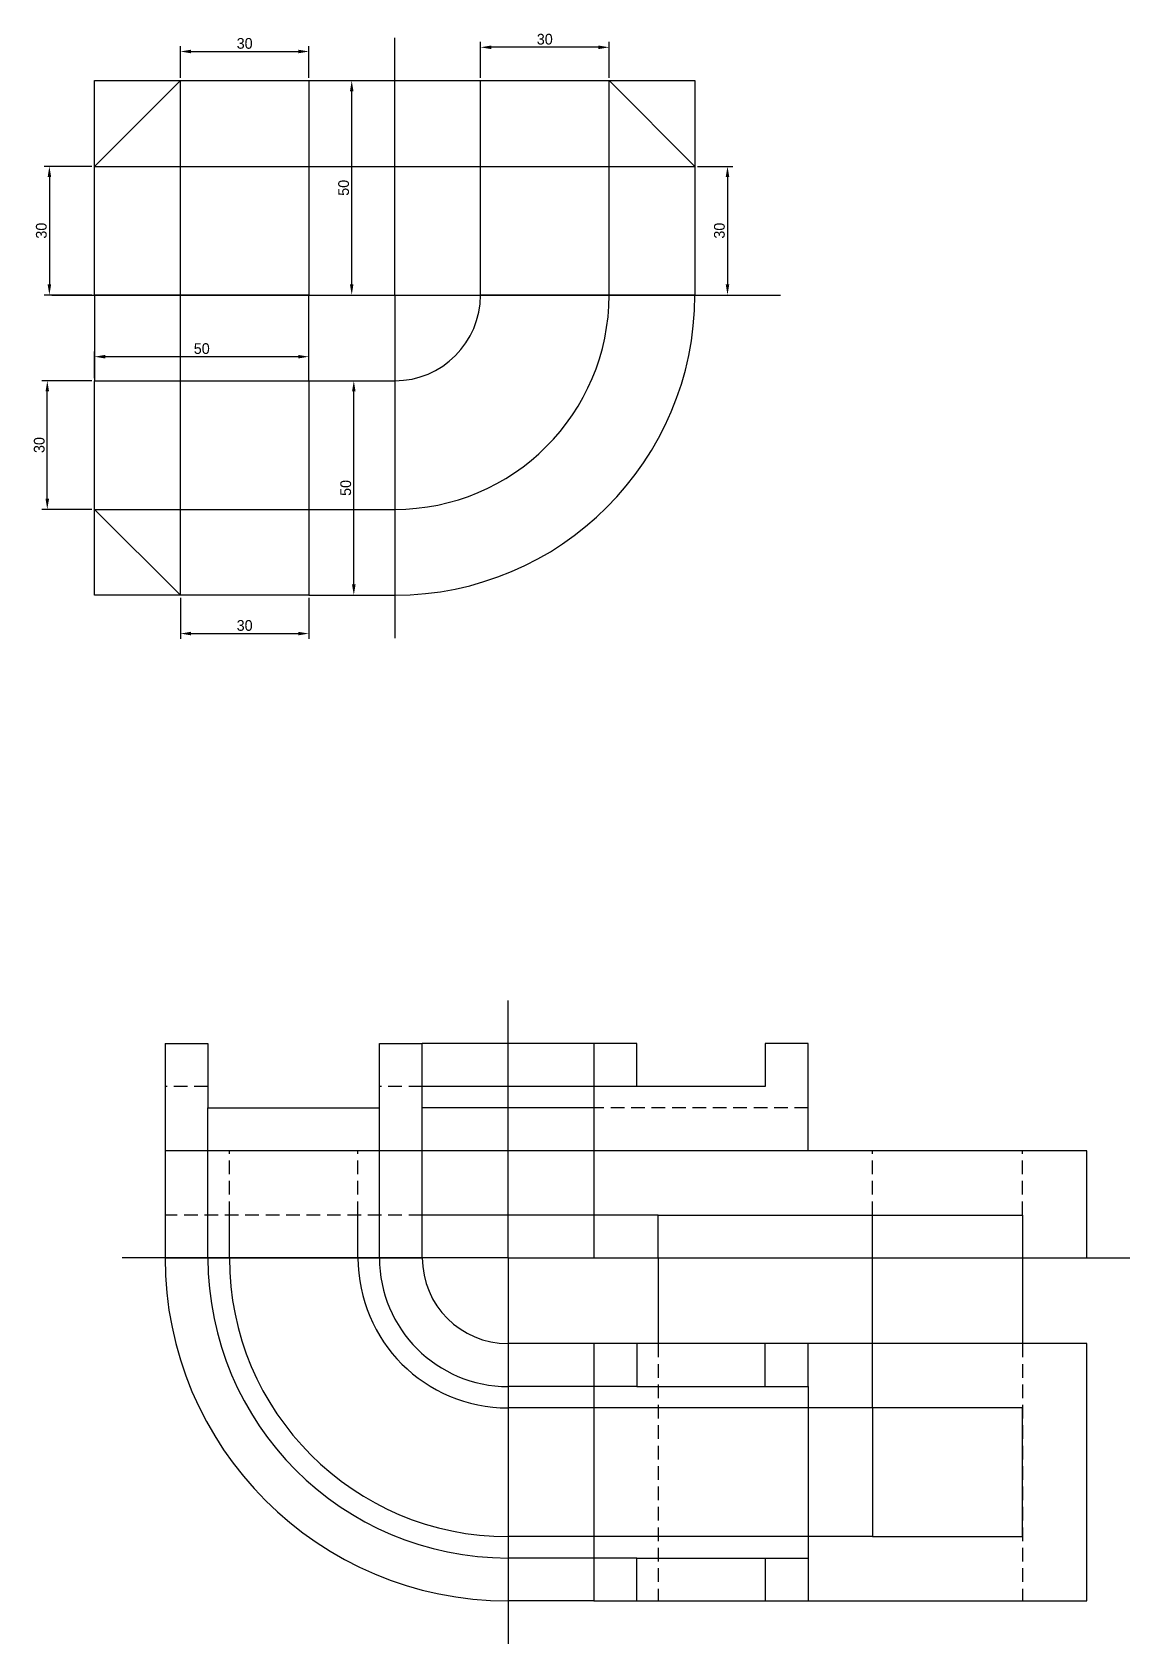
# Model space of a CAD drawing. Header units: millimetres. Extents: x 304 to 2745, y -1395 to 233.
# Drawn here: x 1080.4 to 1336.4, y -192 to 183.9 of the extents above; entities that cross this region are included whole.
import ezdxf

# ---------------------------------------------------------------- set-up
doc = ezdxf.new("R2010")
doc.units = ezdxf.units.MM
doc.linetypes.add('HIDDEN2', pattern=[4.7625, 3.175, -1.5875])
doc.layers.get('0').update_dxf_attribs({"color": 20})
for name, color, linetype in [('construction', 8, 'Continuous'), ('dimension', 200, 'Continuous'), ('hidden', 82, 'HIDDEN2')]:
    doc.layers.add(name, color=color, linetype=linetype)
doc.layers.add('object', color=250, linetype='Continuous', lineweight=30)
doc.dimstyles.new('ISO-25', dxfattribs={"dimtxt": 2.5, "dimasz": 2.5, "dimexe": 1.25, "dimexo": 0.625, "dimtad": 1, "dimtxsty": 'Standard', "dimcen": 2.5, "dimadec": 0, "dimazin": 0, "dimtfac": 1, "dimtmove": 0, "dimatfit": 3, "dimfxl": 1, "dimarcsym": 0})

# ---------------------------------------------------------------- blocks, each defined once
blk = doc.blocks.new('*D220')
at = {"layer": 'Defpoints', "color": 0, "transparency": 16777216}
for p in [(1144.93, 179.39), (1114.93, 172.6), (1144.93, 172.6)]:
    blk.add_point(p, dxfattribs=at)
at = {"layer": 'dimension', "color": 0, "lineweight": -2, "transparency": 16777216}
for p, q in [((1114.93, 173.23), (1114.93, 180.64)), ((1144.93, 173.23), (1144.93, 180.64)), ((1117.43, 179.39), (1142.43, 179.39))]:
    blk.add_line(p, q, dxfattribs=at)
at = {"layer": 'dimension', "color": 0, "transparency": 16777216}
for points in [[(1117.43, 179.81), (1117.43, 178.98), (1114.93, 179.39)], [(1142.43, 179.81), (1142.43, 178.98), (1144.93, 179.39)]]:
    blk.add_solid(points, dxfattribs=at)
at = {"layer": 'dimension', "color": 0, "transparency": 16777216, "insert": (1129.93, 181.27), "char_height": 2.5, "attachment_point": 5}
blk.add_mtext('30', dxfattribs=at)
blk = doc.blocks.new('*D221')
at = {"layer": 'Defpoints', "color": 0, "transparency": 16777216}
for p in [(1094.93, 152.6), (1084.39, 122.6), (1094.93, 122.6)]:
    blk.add_point(p, dxfattribs=at)
at = {"layer": 'dimension', "color": 0, "lineweight": -2, "transparency": 16777216}
for p, q in [((1094.31, 152.6), (1083.14, 152.6)), ((1084.39, 150.1), (1084.39, 125.1)), ((1094.31, 122.6), (1083.14, 122.6))]:
    blk.add_line(p, q, dxfattribs=at)
at = {"layer": 'dimension', "color": 0, "transparency": 16777216}
for points in [[(1083.98, 150.1), (1084.81, 150.1), (1084.39, 152.6)], [(1083.98, 125.1), (1084.81, 125.1), (1084.39, 122.6)]]:
    blk.add_solid(points, dxfattribs=at)
at = {"layer": 'dimension', "color": 0, "transparency": 16777216, "insert": (1082.52, 137.6), "char_height": 2.5, "attachment_point": 5, "rotation": 90}
blk.add_mtext('30', dxfattribs=at)
blk = doc.blocks.new('*D222')
at = {"layer": 'Defpoints', "color": 0, "transparency": 16777216}
for p in [(1234.93, 152.6), (1234.93, 122.6), (1242.54, 122.6)]:
    blk.add_point(p, dxfattribs=at)
at = {"layer": 'dimension', "color": 0, "lineweight": -2, "transparency": 16777216}
for p, q in [((1235.56, 152.6), (1243.79, 152.6)), ((1242.54, 150.1), (1242.54, 125.1)), ((1235.56, 122.6), (1243.79, 122.6))]:
    blk.add_line(p, q, dxfattribs=at)
at = {"layer": 'dimension', "color": 0, "transparency": 16777216}
for points in [[(1242.12, 150.1), (1242.96, 150.1), (1242.54, 152.6)], [(1242.12, 125.1), (1242.96, 125.1), (1242.54, 122.6)]]:
    blk.add_solid(points, dxfattribs=at)
at = {"layer": 'dimension', "color": 0, "transparency": 16777216, "insert": (1240.66, 137.6), "char_height": 2.5, "attachment_point": 5, "rotation": 90}
blk.add_mtext('30', dxfattribs=at)
blk = doc.blocks.new('*D223')
at = {"layer": 'Defpoints', "color": 0, "transparency": 16777216}
for p in [(1184.93, 180.37), (1184.93, 172.6), (1214.93, 172.6)]:
    blk.add_point(p, dxfattribs=at)
at = {"layer": 'dimension', "color": 0, "lineweight": -2, "transparency": 16777216}
for p, q in [((1184.93, 173.23), (1184.93, 181.62)), ((1214.93, 173.23), (1214.93, 181.62)), ((1212.43, 180.37), (1187.43, 180.37))]:
    blk.add_line(p, q, dxfattribs=at)
at = {"layer": 'dimension', "color": 0, "transparency": 16777216}
for points in [[(1187.43, 180.79), (1187.43, 179.96), (1184.93, 180.37)], [(1212.43, 180.79), (1212.43, 179.96), (1214.93, 180.37)]]:
    blk.add_solid(points, dxfattribs=at)
at = {"layer": 'dimension', "color": 0, "transparency": 16777216, "insert": (1199.93, 182.25), "char_height": 2.5, "attachment_point": 5}
blk.add_mtext('30', dxfattribs=at)
blk = doc.blocks.new('*D224')
at = {"layer": 'Defpoints', "color": 0, "transparency": 16777216}
for p in [(1083.9, 102.6), (1094.93, 102.6), (1094.93, 72.6)]:
    blk.add_point(p, dxfattribs=at)
at = {"layer": 'dimension', "color": 0, "lineweight": -2, "transparency": 16777216}
for p, q in [((1094.31, 102.6), (1082.65, 102.6)), ((1083.9, 75.1), (1083.9, 100.1)), ((1094.31, 72.6), (1082.65, 72.6))]:
    blk.add_line(p, q, dxfattribs=at)
at = {"layer": 'dimension', "color": 0, "transparency": 16777216}
for points in [[(1083.49, 100.1), (1084.32, 100.1), (1083.9, 102.6)], [(1083.49, 75.1), (1084.32, 75.1), (1083.9, 72.6)]]:
    blk.add_solid(points, dxfattribs=at)
at = {"layer": 'dimension', "color": 0, "transparency": 16777216, "insert": (1082.03, 87.6), "char_height": 2.5, "attachment_point": 5, "rotation": 90}
blk.add_mtext('30', dxfattribs=at)
blk = doc.blocks.new('*D225')
at = {"layer": 'Defpoints', "color": 0, "transparency": 16777216}
for p in [(1114.93, 52.6), (1144.93, 52.6), (1144.93, 43.63)]:
    blk.add_point(p, dxfattribs=at)
at = {"layer": 'dimension', "color": 0, "lineweight": -2, "transparency": 16777216}
for p, q in [((1114.93, 51.98), (1114.93, 42.38)), ((1144.93, 51.98), (1144.93, 42.38)), ((1117.43, 43.63), (1142.43, 43.63))]:
    blk.add_line(p, q, dxfattribs=at)
at = {"layer": 'dimension', "color": 0, "transparency": 16777216}
for points in [[(1117.43, 44.05), (1117.43, 43.22), (1114.93, 43.63)], [(1142.43, 44.05), (1142.43, 43.22), (1144.93, 43.63)]]:
    blk.add_solid(points, dxfattribs=at)
at = {"layer": 'dimension', "color": 0, "transparency": 16777216, "insert": (1129.93, 45.51), "char_height": 2.5, "attachment_point": 5}
blk.add_mtext('30', dxfattribs=at)
blk = doc.blocks.new('*D226')
at = {"layer": 'Defpoints', "color": 0, "transparency": 16777216}
for p in [(1144.93, 102.6), (1155.39, 102.6), (1144.93, 52.6)]:
    blk.add_point(p, dxfattribs=at)
at = {"layer": 'dimension', "color": 0, "lineweight": -2, "transparency": 16777216}
for p, q in [((1145.56, 102.6), (1156.64, 102.6)), ((1155.39, 55.1), (1155.39, 100.1)), ((1145.56, 52.6), (1156.64, 52.6))]:
    blk.add_line(p, q, dxfattribs=at)
at = {"layer": 'dimension', "color": 0, "transparency": 16777216}
for points in [[(1154.97, 100.1), (1155.8, 100.1), (1155.39, 102.6)], [(1154.97, 55.1), (1155.8, 55.1), (1155.39, 52.6)]]:
    blk.add_solid(points, dxfattribs=at)
at = {"layer": 'dimension', "color": 0, "transparency": 16777216, "insert": (1153.51, 77.6), "char_height": 2.5, "attachment_point": 5, "rotation": 90}
blk.add_mtext('50', dxfattribs=at)
blk = doc.blocks.new('*D227')
at = {"layer": 'Defpoints', "color": 0, "transparency": 16777216}
for p in [(1094.93, 108.21), (1094.93, 102.6), (1144.93, 102.6)]:
    blk.add_point(p, dxfattribs=at)
at = {"layer": 'dimension', "color": 0, "lineweight": -2, "transparency": 16777216}
for p, q in [((1094.93, 103.23), (1094.93, 109.46)), ((1144.93, 103.23), (1144.93, 109.46)), ((1142.43, 108.21), (1097.43, 108.21))]:
    blk.add_line(p, q, dxfattribs=at)
at = {"layer": 'dimension', "color": 0, "transparency": 16777216}
for points in [[(1097.43, 108.63), (1097.43, 107.8), (1094.93, 108.21)], [(1142.43, 108.63), (1142.43, 107.8), (1144.93, 108.21)]]:
    blk.add_solid(points, dxfattribs=at)
at = {"layer": 'dimension', "color": 0, "transparency": 16777216, "insert": (1119.93, 110.09), "char_height": 2.5, "attachment_point": 5}
blk.add_mtext('50', dxfattribs=at)
blk = doc.blocks.new('*D228')
at = {"layer": 'Defpoints', "color": 0, "transparency": 16777216}
for p in [(1144.93, 172.6), (1154.9, 172.6), (1144.93, 122.6)]:
    blk.add_point(p, dxfattribs=at)
at = {"layer": 'dimension', "color": 0, "lineweight": -2, "transparency": 16777216}
for p, q in [((1145.56, 172.6), (1156.15, 172.6)), ((1154.9, 125.1), (1154.9, 170.1)), ((1145.56, 122.6), (1156.15, 122.6))]:
    blk.add_line(p, q, dxfattribs=at)
at = {"layer": 'dimension', "color": 0, "transparency": 16777216}
for points in [[(1154.48, 170.1), (1155.31, 170.1), (1154.9, 172.6)], [(1154.48, 125.1), (1155.31, 125.1), (1154.9, 122.6)]]:
    blk.add_solid(points, dxfattribs=at)
at = {"layer": 'dimension', "color": 0, "transparency": 16777216, "insert": (1153.02, 147.6), "char_height": 2.5, "attachment_point": 5, "rotation": 90}
blk.add_mtext('50', dxfattribs=at)

msp = doc.modelspace()

# ---------------------------------------------------------------- linework, layer by layer
for p, q in [((1164.932, 122.6), (1164.932, 182.6)), ((1084.932, 122.6), (1164.932, 122.6)), ((1164.932, 122.6), (1254.932, 122.6)), ((1164.932, 122.6), (1164.932, 42.6)), ((1191.361, -101.979), (1191.361, -41.979)), ((1191.361, -101.979), (1101.361, -101.979)), ((1191.361, -101.979), (1336.361, -101.979)), ((1191.361, -101.979), (1191.361, -191.979))]:
    msp.add_line(p, q)
at = {"layer": 'construction'}
for p, q in [((1114.932, 52.6), (1114.932, 172.6)), ((1144.932, 172.6), (1184.932, 172.6)), ((1214.932, 122.6), (1214.932, 172.6)), ((1094.932, 152.6), (1234.932, 152.6)), ((1094.932, 122.6), (1094.932, 102.6)), ((1144.932, 102.6), (1144.932, 122.6)), ((1144.932, 102.6), (1164.932, 102.6)), ((1094.932, 72.6), (1164.932, 72.6)), ((1144.932, 52.6), (1164.932, 52.6)), ((1211.361, -51.979), (1171.361, -51.979)), ((1221.361, -61.979), (1171.361, -61.979)), ((1121.361, -101.979), (1121.361, -66.979)), ((1161.361, -101.979), (1161.361, -66.979)), ((1211.361, -66.979), (1171.361, -66.979)), ((1261.361, -76.979), (1171.361, -76.979)), ((1126.361, -101.979), (1126.361, -91.979)), ((1156.361, -101.979), (1156.361, -91.979)), ((1226.361, -91.979), (1171.361, -91.979)), ((1276.361, -136.979), (1276.361, -91.979)), ((1226.361, -101.979), (1226.361, -121.979)), ((1311.361, -101.979), (1311.361, -121.979)), ((1211.361, -121.979), (1191.361, -121.979)), ((1211.361, -131.979), (1191.361, -131.979)), ((1276.361, -136.979), (1191.361, -136.979)), ((1276.361, -166.979), (1191.361, -166.979)), ((1211.361, -171.979), (1191.361, -171.979)), ((1211.361, -181.979), (1191.361, -181.979))]:
    msp.add_line(p, q, dxfattribs=at)
for centre, radius, start, end in [((1164.932, 122.6), 20, 270, 0), ((1164.932, 122.6), 50, 270, 0), ((1164.932, 122.6), 70, 270, 0), ((1191.361, -101.979), 80, 180, 270), ((1191.361, -101.979), 70, 180, 270), ((1191.361, -101.979), 65, 180, 270), ((1191.361, -101.979), 35, 180, 270), ((1191.361, -101.979), 30, 180, 270), ((1191.361, -101.979), 20, 180, 270)]:
    msp.add_arc(centre, radius, start, end, dxfattribs=at)
at = {"layer": 'hidden'}
for p, q in [((1121.361, -61.979), (1111.361, -61.979)), ((1171.361, -61.979), (1161.361, -61.979)), ((1261.361, -66.979), (1211.361, -66.979)), ((1126.361, -91.979), (1126.361, -76.979)), ((1156.361, -91.979), (1156.361, -76.979)), ((1276.361, -91.979), (1276.361, -76.979)), ((1311.361, -91.979), (1311.361, -76.979)), ((1171.361, -91.979), (1111.361, -91.979)), ((1226.361, -121.979), (1226.361, -181.979)), ((1311.361, -121.979), (1311.361, -181.979))]:
    msp.add_line(p, q, dxfattribs=at)
at = {"layer": 'object'}
for p, q in [((1094.932, 122.6), (1094.932, 172.6)), ((1094.932, 172.6), (1144.932, 172.6)), ((1114.932, 172.6), (1094.932, 152.6)), ((1144.932, 172.6), (1144.932, 122.6)), ((1184.932, 122.6), (1184.932, 172.6)), ((1184.932, 172.6), (1234.932, 172.6)), ((1214.932, 172.6), (1234.932, 152.6)), ((1234.932, 172.6), (1234.932, 122.6)), ((1144.932, 122.6), (1094.932, 122.6)), ((1234.932, 122.6), (1184.932, 122.6)), ((1094.932, 52.6), (1094.932, 102.6)), ((1094.932, 102.6), (1144.932, 102.6)), ((1144.932, 102.6), (1144.932, 52.6)), ((1094.932, 72.6), (1114.932, 52.6)), ((1144.932, 52.6), (1094.932, 52.6)), ((1111.361, -51.979), (1111.361, -101.979)), ((1111.361, -51.979), (1121.361, -51.979)), ((1121.361, -51.979), (1121.361, -66.979)), ((1161.361, -66.979), (1161.361, -51.979)), ((1161.361, -51.979), (1171.361, -51.979)), ((1171.361, -101.979), (1171.361, -51.979)), ((1221.361, -51.979), (1211.361, -51.979)), ((1211.361, -51.979), (1211.361, -101.979)), ((1221.361, -61.979), (1221.361, -51.979)), ((1261.361, -51.979), (1251.361, -51.979)), ((1251.361, -51.979), (1251.361, -61.979)), ((1261.361, -76.979), (1261.361, -51.979)), ((1251.361, -61.979), (1221.361, -61.979)), ((1121.361, -66.979), (1161.361, -66.979)), ((1171.361, -76.979), (1111.361, -76.979)), ((1326.361, -76.979), (1261.361, -76.979)), ((1326.361, -101.979), (1326.361, -76.979)), ((1226.361, -101.979), (1226.361, -91.979)), ((1226.361, -91.979), (1311.361, -91.979)), ((1311.361, -91.979), (1311.361, -101.979)), ((1111.361, -101.979), (1171.361, -101.979)), ((1211.361, -101.979), (1226.361, -101.979)), ((1311.361, -101.979), (1326.361, -101.979)), ((1211.361, -121.979), (1211.361, -181.979)), ((1326.361, -121.979), (1211.361, -121.979)), ((1221.361, -121.979), (1221.361, -131.979)), ((1251.361, -131.979), (1251.361, -121.979)), ((1261.361, -131.979), (1261.361, -121.979)), ((1326.361, -181.979), (1326.361, -121.979)), ((1221.361, -131.979), (1211.361, -131.979)), ((1221.361, -131.979), (1251.361, -131.979)), ((1251.361, -131.979), (1261.361, -131.979)), ((1261.361, -131.979), (1261.361, -171.979)), ((1276.361, -136.979), (1276.361, -166.979)), ((1311.361, -136.979), (1276.361, -136.979)), ((1311.361, -166.979), (1311.361, -136.979)), ((1276.361, -166.979), (1311.361, -166.979)), ((1221.361, -171.979), (1211.361, -171.979)), ((1221.361, -181.979), (1221.361, -171.979)), ((1221.361, -171.979), (1251.361, -171.979)), ((1251.361, -171.979), (1261.361, -171.979)), ((1251.361, -171.979), (1251.361, -181.979)), ((1261.361, -171.979), (1261.361, -181.979)), ((1211.361, -181.979), (1326.361, -181.979))]:
    msp.add_line(p, q, dxfattribs=at)

# ---------------------------------------------------------------- dimensions: what is measured, and where the dimension line sits
at = {"layer": 'dimension'}
for base, p1, p2, picture, middle in [((1144.932, 179.395), (1114.932, 172.6), (1144.932, 172.6), '*D220', (1129.932, 181.27)), ((1184.932, 180.373), (1214.932, 172.6), (1184.932, 172.6), '*D223', (1199.932, 182.248)), ((1094.932, 108.212), (1144.932, 102.6), (1094.932, 102.6), '*D227', (1119.932, 110.087)), ((1144.932, 43.634), (1114.932, 52.6), (1144.932, 52.6), '*D225', (1129.932, 45.509))]:
    dim = msp.add_linear_dim(base=base, p1=p1, p2=p2, dimstyle='ISO-25', dxfattribs=at)
    dim.commit()
    dim.dimension.update_dxf_attribs({"geometry": picture, "text_midpoint": middle})
for base, p1, p2, picture, middle in [((1154.898, 172.6), (1144.932, 122.6), (1144.932, 172.6), '*D228', (1153.023, 147.6)), ((1084.394, 122.6), (1094.932, 152.6), (1094.932, 122.6), '*D221', (1082.519, 137.6)), ((1242.539, 122.6), (1234.932, 152.6), (1234.932, 122.6), '*D222', (1240.664, 137.6)), ((1083.904, 102.6), (1094.932, 72.6), (1094.932, 102.6), '*D224', (1082.029, 87.6)), ((1155.388, 102.6), (1144.932, 52.6), (1144.932, 102.6), '*D226', (1153.513, 77.6))]:
    dim = msp.add_linear_dim(base=base, p1=p1, p2=p2, angle=90, dimstyle='ISO-25', dxfattribs=at)
    dim.commit()
    dim.dimension.update_dxf_attribs({"geometry": picture, "text_midpoint": middle})

doc.saveas('drawing.dxf')
